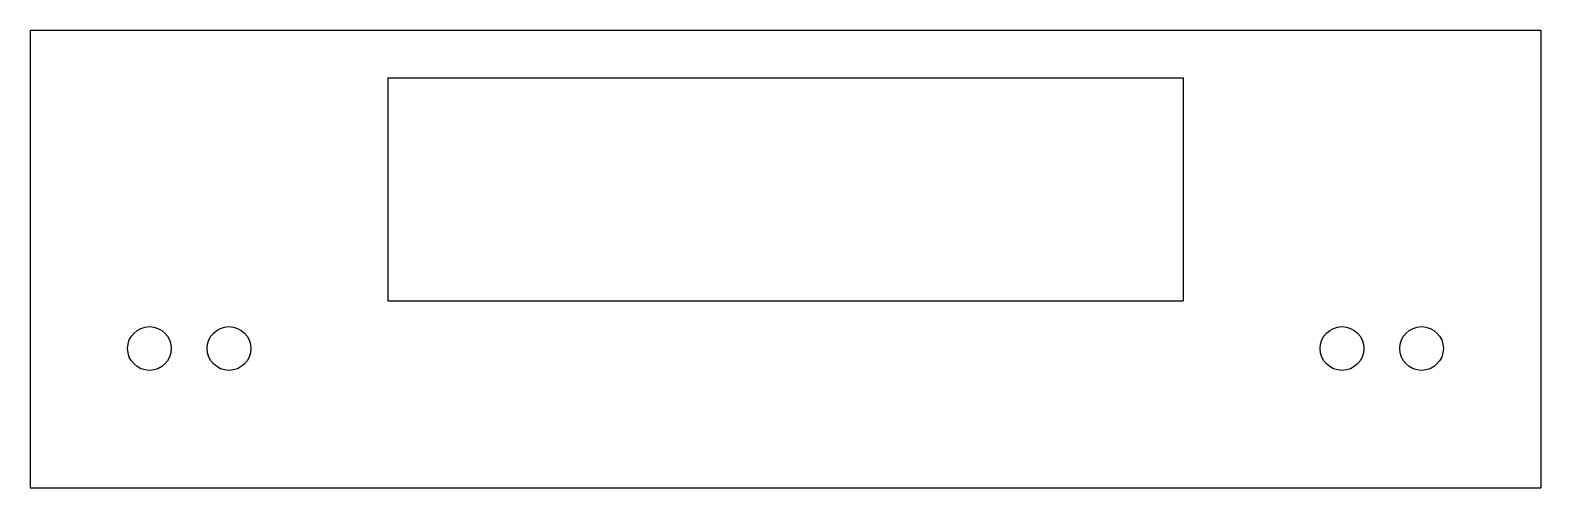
# Model space of a CAD drawing. Header units: millimetres. Extents: x -380 to 0, y 0 to 115.
import ezdxf

# ---------------------------------------------------------------- set-up
doc = ezdxf.new("R2010")
doc.units = ezdxf.units.MM
doc.layers.add('flat', color=7, linetype='CONTINUOUS')

msp = doc.modelspace()

# ---------------------------------------------------------------- linework, layer by layer
at = {"layer": 'flat'}
for p, q in [((-380, 115), (0, 115)), ((-380, 115), (-380, 0)), ((0, 115), (0, 0)), ((-290, 103), (-90, 103)), ((-290, 103), (-290, 47)), ((-90, 103), (-90, 47)), ((-290, 47), (-90, 47)), ((-380, 0), (0, 0))]:
    msp.add_line(p, q, dxfattribs=at)
for centre in [(-350, 35), (-330, 35), (-50, 35), (-30, 35)]:
    msp.add_circle(centre, 5.5, dxfattribs=at)

doc.saveas('drawing.dxf')
